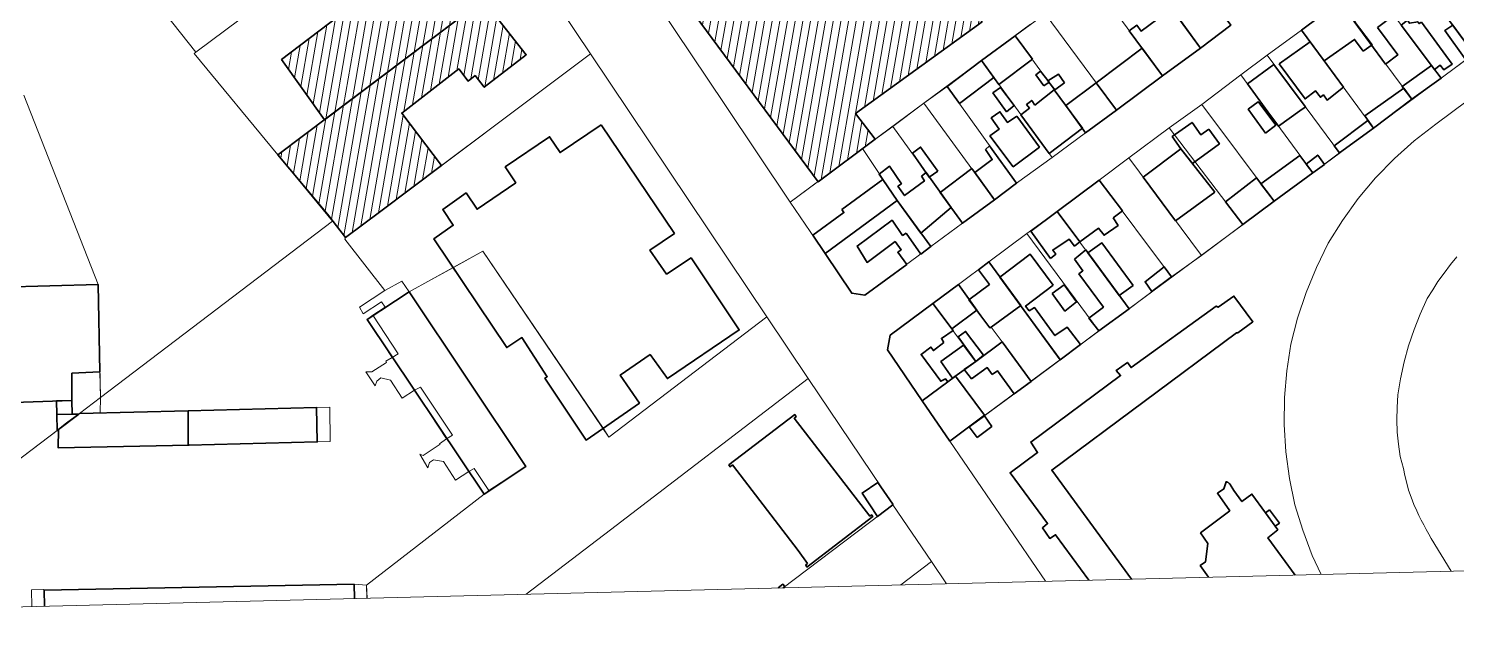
# Model space of a CAD drawing. Extents: x 1215 to 2028, y -6 to 499.
# Drawn here: x 1444.6 to 1744.8, y -6.2 to 120.7 of the extents above; entities that cross this region are included whole.
import ezdxf

# ---------------------------------------------------------------- set-up
doc = ezdxf.new("R2010")
doc.units = 0
doc.layers.add('Ar1-Site', color=6, linetype='CONTINUOUS', lineweight=18)
doc.layers.add('Ar2-Coupe-Gras', color=7, linetype='CONTINUOUS', lineweight=35)
pattern_1 = [(260.1565, (1590.8917, 222.358), (1.56413, -0.271394), [])]

msp = doc.modelspace()

# ---------------------------------------------------------------- hatches: boundary and pattern name
at = {"layer": 'Ar1-Site'}
h = msp.add_hatch(dxfattribs=at)
h.set_pattern_fill('ANSI31', color=256, scale=0.5, style=0)
h.set_pattern_definition(pattern_1)
h.paths.add_polyline_path([(1540.525, 139.26), (1544.695, 142.362), (1550.143, 134.253), (1506.863, 101.571), (1497.804, 114.212), (1526, 135.65), (1532.585, 127.07), (1543.374, 135.209)])
h = msp.add_hatch(dxfattribs=at)
h.set_pattern_fill('ANSI31', color=256, scale=0.5, style=0)
h.set_pattern_definition(pattern_1)
h.paths.add_polyline_path([(1645.13, 122.131), (1618.505, 102.855), (1622.636, 97.462), (1610.617, 88.543), (1581.012, 128.652), (1593.034, 137.446), (1596.536, 132.287), (1609.666, 141.733), (1622.591, 124.317), (1636.206, 134.4)])
h = msp.add_hatch(dxfattribs=at)
h.set_pattern_fill('ANSI31', color=256, scale=0.5, style=0)
h.set_pattern_definition(pattern_1)
h.paths.add_polyline_path([(1497.054, 94.207), (1540.212, 126.761), (1549.243, 115.244), (1540.42, 108.404), (1538.485, 110.854), (1537.015, 109.693), (1535.077, 112.268), (1523.067, 102.974), (1531.462, 91.941), (1518.709, 82.38), (1511.228, 76.822), (1507.483, 81.725)])

# ---------------------------------------------------------------- linework, layer by layer
at = {"layer": 'Ar1-Site', "flags": 128}
for points in [[(1214.783, 478.651), (2015.984, 498.623), (2028.07, 13.758), (1226.87, -6.214)], [(1550.143, 134.253), (1497.054, 94.207), (1479.41, 115.502), (1479.778, 115.761), (1534.84, 156.856), (1541.715, 146.66)], [(1697.362, 121.434), (1690.986, 116.654), (1676.113, 137.019), (1682.614, 141.803)], [(1754.487, 119.86), (1748.476, 115.464), (1733.225, 135.944), (1738.868, 140.082), (1749.715, 125.862)], [(1690.986, 116.654), (1683.011, 110.834), (1668.142, 131.074), (1676.113, 137.019)], [(1748.476, 115.464), (1741.609, 110.296), (1726.234, 130.773), (1733.225, 135.944)], [(1562.729, 115.455), (1511.228, 76.822), (1507.483, 81.725), (1497.054, 94.207), (1550.143, 134.253)], [(1683.011, 110.834), (1673.323, 103.597), (1658.329, 123.834), (1668.142, 131.074)], [(1741.609, 110.296), (1735.473, 105.896), (1720.223, 126.376), (1726.234, 130.773)], [(1735.473, 105.896), (1727.38, 99.823), (1712.252, 120.432), (1720.223, 126.376)], [(1673.323, 103.597), (1666.822, 98.813), (1652.074, 119.181), (1658.329, 123.834)], [(1727.38, 99.823), (1720.264, 94.649), (1705.014, 115.13), (1712.252, 120.432)], [(1666.822, 98.813), (1659.831, 93.642), (1644.958, 114.007), (1652.074, 119.181)], [(1518.709, 82.38), (1562.729, 115.455), (1599.832, 60.169), (1566.611, 34.858), (1540.155, 73.921), (1529.188, 67.901), (1524.628, 65.414), (1523.074, 67.624), (1519.5, 65.661), (1511.112, 76.445), (1511.228, 76.822)], [(1720.264, 94.649), (1714.624, 90.386), (1699.496, 110.995), (1705.014, 115.13)], [(1659.831, 93.642), (1652.347, 88.209), (1637.724, 108.581), (1644.958, 114.007)], [(1652.347, 88.209), (1647.687, 84.721), (1632.814, 105.086), (1637.724, 108.581)], [(1714.624, 90.386), (1706.528, 84.439), (1691.281, 104.794), (1699.496, 110.995)], [(1647.687, 84.721), (1640.939, 79.806), (1626.316, 100.177), (1632.814, 105.086)], [(1706.528, 84.439), (1699.905, 79.527), (1684.409, 99.876), (1691.281, 104.794)], [(1640.939, 79.806), (1634.316, 74.894), (1627.204, 84.585), (1619.937, 95.521), (1626.316, 100.177)], [(1699.905, 79.527), (1691.198, 73.064), (1675.947, 93.544), (1684.409, 99.876)], [(1612.117, 73.466), (1604.728, 84.274), (1619.937, 95.521), (1627.204, 84.585)], [(1691.198, 73.064), (1684.94, 68.536), (1669.693, 88.892), (1675.947, 93.544)], [(1684.94, 68.536), (1675.989, 61.817), (1660.863, 82.301), (1669.693, 88.892)], [(1634.316, 74.894), (1620.455, 64.68), (1617.697, 65.111), (1612.117, 73.466), (1627.204, 84.585)], [(1675.989, 61.817), (1669.609, 57.161), (1654.484, 77.645), (1660.863, 82.301)], [(1669.609, 57.161), (1661.516, 51.089), (1661.513, 51.214), (1646.512, 71.7), (1654.484, 77.645)], [(1540.155, 73.921), (1565.441, 36.702), (1561.88, 34.24), (1553.186, 47.264), (1553.679, 47.526), (1548.352, 55.763), (1545.157, 53.684), (1533.994, 70.519)], [(1661.516, 51.089), (1655.383, 46.564), (1649.304, 54.906), (1646.98, 57.971), (1646.733, 57.84), (1640.136, 66.919), (1646.512, 71.7), (1661.513, 51.214)], [(1438.912, 66.4), (1459.261, 66.908), (1459.593, 48.554), (1453.729, 48.283), (1453.747, 42.537), (1450.502, 42.456), (1439.519, 42.057)], [(1524.628, 65.414), (1549.153, 28.676), (1541.409, 23.612), (1538.295, 28.281), (1537.187, 27.629), (1534.359, 25.809), (1531.888, 29.745), (1529.756, 30.066), (1528.895, 29.545), (1528.548, 28.413), (1526.854, 31.243), (1527.609, 31.012), (1531.173, 33.35), (1531.045, 33.471), (1532.519, 34.507), (1533.748, 35.287), (1527.002, 45.362), (1525.769, 44.707), (1523.188, 43.019), (1520.719, 46.83), (1518.709, 47.279), (1517.851, 46.633), (1517.502, 45.625), (1515.554, 48.575), (1516.803, 48.606), (1519.877, 50.556), (1519.746, 50.803), (1521.1, 51.586), (1522.33, 52.366), (1517.006, 60.478), (1519.588, 62.166), (1518.811, 63.271), (1515, 60.802), (1514.216, 62.157), (1519.5, 65.661), (1523.074, 67.624)], [(1634.74, 62.913), (1640.136, 66.919), (1646.733, 57.84), (1646.98, 57.971), (1649.304, 54.906), (1643.786, 50.772)], [(1632.501, 42.496), (1625.239, 53.182), (1625.785, 56.319), (1634.74, 62.913), (1643.786, 50.772)], [(1655.383, 46.564), (1638.333, 34.022), (1632.501, 42.496), (1643.786, 50.772), (1649.304, 54.906)], [(1453.729, 48.283), (1459.593, 48.554), (1459.727, 43.186), (1455.314, 39.828), (1455.192, 39.7), (1453.819, 39.666), (1453.747, 42.537)], [(1455.314, 39.828), (1505.124, 41.069), (1507.995, 41.141), (1508.051, 33.897), (1505.304, 33.829), (1450.872, 32.597), (1450.901, 36.47), (1450.657, 36.214), (1450.502, 42.456), (1453.747, 42.537), (1453.819, 39.666), (1455.192, 39.7)], [(1459.727, 43.186), (1459.683, 39.937), (1455.314, 39.828)]]:
    msp.add_lwpolyline(points, close=True, dxfattribs=at)
for points in [[(1433.468, 174.565), (1468.556, 129.971), (1467.823, 129.328), (1469.109, 127.861), (1469.845, 128.379), (1479.778, 115.761), (1479.41, 115.502), (1497.054, 94.207), (1508.519, 80.252), (1459.727, 43.186), (1459.261, 66.908), (1443.653, 106.741)], [(1534.84, 156.856), (1479.778, 115.761), (1470.104, 128.011)], [(1658.425, 4.544), (1638.333, 34.022), (1770.922, 132.012), (1770.154, 122.749), (1740.476, 100.649), (1735.941, 97.163), (1731.787, 93.437), (1727.767, 89.34), (1724.127, 85.002), (1720.869, 80.424), (1717.866, 75.602), (1715.369, 70.544), (1713.253, 65.244), (1711.389, 59.827), (1710.025, 54.421), (1709.166, 48.779), (1708.682, 43.146), (1708.572, 37.522), (1708.965, 31.786), (1709.729, 26.183), (1710.868, 20.591), (1712.5, 15.26), (1714.506, 9.939), (1716.413, 5.989)], [(1655.261, 121.634), (1604.728, 84.274), (1590.975, 104.792), (1576.964, 125.678)], [(1443.653, 106.741), (1459.261, 66.908), (1434.543, 66.292)], [(1421.11, 13.868), (1450.901, 36.47), (1450.872, 32.597), (1505.304, 33.829), (1508.051, 33.897), (1507.995, 41.141), (1505.124, 41.069), (1459.683, 39.937), (1459.727, 43.186), (1508.519, 80.252), (1508.516, 80.377), (1511.228, 76.822), (1511.112, 76.445), (1519.5, 65.661), (1514.216, 62.157), (1515, 60.802), (1518.811, 63.271), (1519.588, 62.166), (1517.006, 60.478), (1515.78, 59.573), (1521.1, 51.586), (1519.746, 50.803), (1519.877, 50.556), (1516.803, 48.606), (1515.554, 48.575), (1517.502, 45.625), (1517.851, 46.633), (1518.709, 47.279), (1520.719, 46.83), (1523.188, 43.019), (1525.769, 44.707), (1532.519, 34.507), (1531.045, 33.471), (1531.173, 33.35), (1527.609, 31.012), (1526.854, 31.243), (1528.548, 28.413), (1528.895, 29.545), (1529.756, 30.066), (1531.888, 29.745), (1534.359, 25.809), (1537.187, 27.629), (1540.429, 22.838), (1515.673, 3.733), (1513.045, 3.918), (1447.871, 2.668), (1447.743, 2.789), (1445.246, 2.727), (1445.333, -0.768)], [(1743.716, 6.67), (1739.524, 13.56), (1739.003, 14.422), (1738.478, 15.408), (1737.954, 16.394), (1737.43, 17.38), (1736.906, 18.367), (1736.506, 19.356), (1735.848, 20.714), (1735.311, 22.199), (1734.774, 23.685), (1734.363, 25.174), (1733.948, 26.787), (1733.661, 28.279), (1732.974, 30.76), (1732.659, 33.375), (1732.347, 35.866), (1732.282, 38.488), (1732.341, 41.112), (1732.526, 43.74), (1733.066, 47.126), (1733.853, 50.643), (1734.767, 54.039), (1735.932, 57.441), (1737.224, 60.721), (1738.641, 64.004), (1739.846, 65.782), (1740.926, 67.558), (1742.255, 69.34), (1743.585, 71.122), (1744.918, 72.779)], [(1515.775, 0.988), (1515.673, 3.733), (1540.429, 22.838), (1541.409, 23.612), (1549.153, 28.676), (1524.628, 65.414), (1529.188, 67.901), (1533.994, 70.519), (1545.157, 53.684), (1548.352, 55.763), (1553.679, 47.526), (1553.186, 47.264), (1561.88, 34.24), (1565.441, 36.702), (1566.611, 34.858), (1599.832, 60.169), (1608.526, 47.145), (1566.972, 15.38), (1549.26, 1.822)], [(1549.26, 1.822), (1566.972, 15.38), (1608.526, 47.145), (1626.298, 20.731), (1626.301, 20.606), (1603.273, 3.169)], [(1435.025, 41.945), (1450.502, 42.456), (1450.657, 36.214), (1421.11, 13.868)], [(1603.273, 3.169), (1626.301, 20.606), (1634.467, 8.693), (1628.016, 3.786)], [(1628.016, 3.786), (1634.467, 8.693), (1637.611, 4.025)], [(1445.333, -0.768), (1445.246, 2.727), (1447.743, 2.789), (1447.871, 2.668), (1513.045, 3.918), (1515.673, 3.733), (1515.741, 0.987)]]:
    msp.add_lwpolyline(points, dxfattribs=at)
at = {"layer": 'Ar2-Coupe-Gras', "flags": 128}
for points in [[(1540.525, 139.26), (1544.695, 142.362), (1550.143, 134.253), (1506.863, 101.571), (1497.804, 114.212), (1526, 135.65), (1532.585, 127.07), (1543.374, 135.209)], [(1645.13, 122.131), (1618.505, 102.855), (1622.636, 97.462), (1610.617, 88.543), (1581.012, 128.652), (1593.034, 137.446), (1596.536, 132.287), (1609.666, 141.733), (1622.591, 124.317), (1636.206, 134.4)], [(1690.568, 128.385), (1691.67, 129.287), (1697.362, 121.434), (1690.986, 116.654), (1682.966, 127.696), (1684.929, 129.119), (1685.843, 127.518), (1688.558, 123.838), (1691.991, 126.422)], [(1497.054, 94.207), (1540.212, 126.761), (1549.243, 115.244), (1540.42, 108.404), (1538.485, 110.854), (1537.015, 109.693), (1535.077, 112.268), (1523.067, 102.974), (1531.462, 91.941), (1518.709, 82.38), (1511.228, 76.822), (1507.483, 81.725)], [(1682.778, 125.193), (1684.13, 126.101), (1690.986, 116.654), (1683.011, 110.834), (1676.03, 120.278), (1677.625, 121.442), (1678.53, 120.216), (1683.683, 123.967)], [(1725.228, 116.008), (1727.069, 117.303), (1720.223, 126.376), (1712.252, 120.432), (1717.036, 113.93), (1723.418, 118.461)], [(1728.228, 120.955), (1731.661, 123.539), (1729.077, 126.972), (1727.117, 125.424), (1727.635, 124.687), (1726.408, 123.782), (1726.024, 124.148), (1723.325, 122.207), (1729.919, 113.252), (1732.493, 115.19)], [(1742.656, 128.434), (1740.203, 126.625), (1748.476, 115.464), (1751.541, 117.788), (1750.632, 119.14), (1749.896, 118.622)], [(1737.444, 122.059), (1736.951, 121.797), (1736.692, 122.165), (1734.95, 121.872), (1734.56, 122.487), (1733.212, 121.454), (1740.189, 112.134), (1741.416, 113.039), (1742.19, 112.059), (1743.91, 113.226)], [(1744.079, 121.475), (1742.359, 120.308), (1746.759, 114.172), (1748.476, 115.464)], [(1655.694, 114.275), (1648.581, 108.976), (1644.958, 114.007), (1652.074, 119.181)], [(1707.557, 113.319), (1714.062, 117.978), (1721.045, 108.409), (1717.615, 105.7), (1716.838, 106.805), (1716.227, 106.29), (1715.194, 107.639), (1712.987, 105.96)], [(1678.745, 116.598), (1669.057, 109.362), (1673.323, 103.597), (1683.011, 110.834)], [(1647.545, 110.449), (1640.31, 105.023), (1637.724, 108.581), (1644.958, 114.007)], [(1658.081, 108.713), (1659.186, 109.49), (1657.379, 111.819), (1656.399, 111.045)], [(1662.438, 109.322), (1660.35, 107.896), (1658.93, 109.734), (1661.143, 111.163)], [(1705.185, 103.267), (1700.916, 109.157), (1706.437, 113.167), (1713.028, 104.337), (1713.031, 104.212), (1711.926, 103.435), (1707.385, 100.199)], [(1739.543, 112.992), (1733.407, 108.592), (1735.473, 105.896), (1741.609, 110.296)], [(1650.222, 103.271), (1651.814, 104.56), (1648.971, 108.361), (1647.376, 107.197)], [(1669.057, 109.362), (1662.681, 104.581), (1666.822, 98.813), (1673.323, 103.597)], [(1733.791, 108.227), (1725.567, 102.401), (1727.38, 99.823), (1735.473, 105.896)], [(1656.183, 104.669), (1660.225, 107.892), (1666.173, 99.796), (1659.185, 94.501), (1653.237, 102.597), (1655.075, 104.017), (1654.433, 104.75), (1655.534, 105.652)], [(1704.673, 98.757), (1701.049, 103.789), (1703.134, 105.34), (1703.262, 105.218), (1706.879, 100.436)], [(1652.369, 102.325), (1650.403, 101.027), (1648.849, 103.237), (1647.008, 101.942), (1648.69, 99.61), (1646.727, 98.187), (1651.635, 91.689), (1657.153, 95.824)], [(1564.975, 100.522), (1580.409, 77.672), (1575.25, 74.171), (1578.748, 69.137), (1583.91, 72.513), (1594.03, 57.401), (1578.921, 47.156), (1575.298, 52.187), (1569.034, 47.909), (1573.053, 42.013), (1561.88, 34.24), (1553.186, 47.264), (1553.679, 47.526), (1548.352, 55.763), (1545.157, 53.684), (1529.847, 76.537), (1533.898, 79.386), (1531.692, 82.704), (1536.601, 86.199), (1538.936, 82.759), (1547.041, 88.333), (1544.835, 91.65), (1554.17, 98.004), (1556.376, 94.686)], [(1692.785, 99.585), (1691.065, 98.418), (1689.252, 100.996), (1685.079, 98.019), (1686.892, 95.441), (1689.342, 92.379), (1694.985, 96.517)], [(1726.216, 101.418), (1719.103, 96.119), (1720.264, 94.649), (1727.38, 99.823)], [(1635.793, 90.795), (1633.952, 89.5), (1630.454, 94.534), (1632.17, 95.826)], [(1645.799, 95.291), (1646.655, 96.062), (1652.347, 88.209), (1647.687, 84.721), (1643.546, 90.488), (1647.226, 93.203)], [(1693.989, 86.374), (1685.771, 80.299), (1678.921, 89.496), (1686.892, 95.441)], [(1711.91, 94.066), (1703.689, 88.115), (1706.528, 84.439), (1714.624, 90.386)], [(1713.205, 92.225), (1715.655, 94.16), (1717.078, 92.196), (1714.624, 90.386)], [(1632.323, 89.709), (1633.303, 90.483), (1638.608, 83.12), (1632.247, 77.715), (1627.204, 84.585), (1623.444, 90.112), (1625.651, 91.791), (1628.116, 88.105), (1627.379, 87.587), (1628.802, 85.624), (1632.972, 88.726)], [(1642.9, 91.347), (1636.28, 86.31), (1640.939, 79.806), (1647.687, 84.721)], [(1615.635, 82.673), (1624.221, 89.007), (1627.204, 84.585), (1612.117, 73.466), (1609.524, 77.274), (1616.025, 82.058)], [(1672.638, 80.971), (1674.601, 82.394), (1669.693, 88.892), (1660.863, 82.301), (1665.644, 75.925), (1669.57, 78.771), (1670.731, 77.301), (1673.677, 79.373)], [(1702.784, 89.342), (1696.289, 84.308), (1699.905, 79.527), (1706.528, 84.439)], [(1629.123, 77.762), (1632.231, 73.343), (1634.316, 74.894), (1627.204, 84.585), (1612.117, 73.466), (1617.697, 65.111), (1620.455, 64.68), (1629.288, 71.146), (1627.35, 73.721), (1628.087, 74.239), (1626.795, 75.955), (1620.908, 71.562), (1618.824, 75.007), (1626.183, 80.437), (1628.387, 77.244)], [(1659.486, 72.398), (1655.345, 78.166), (1660.863, 82.301), (1665.644, 75.925), (1664.542, 75.023), (1663.381, 76.493), (1659.942, 74.159), (1660.588, 73.3)], [(1676.866, 66.711), (1673.92, 64.639), (1667.326, 73.593), (1670.272, 75.665)], [(1660.001, 66.79), (1655.217, 73.291), (1648.84, 68.511), (1661.516, 51.089), (1665.808, 54.319), (1662.968, 57.995), (1660.39, 56.182), (1656.121, 62.072), (1655.013, 61.419), (1654.239, 62.399)], [(1664.486, 72.273), (1666.936, 74.208), (1675.989, 61.817), (1669.609, 57.161), (1667.543, 59.858), (1670.608, 62.183), (1665.437, 69.174), (1666.296, 69.82)], [(1653.237, 62.499), (1646.98, 57.971), (1646.733, 57.84), (1642.339, 63.727), (1646.631, 66.956), (1644.306, 70.021), (1646.512, 71.7)], [(1680.77, 65.434), (1679.344, 67.522), (1683.389, 70.621), (1684.94, 68.536)], [(1459.261, 66.908), (1438.912, 66.4), (1434.543, 66.292), (1435.025, 41.945), (1439.519, 42.057), (1453.747, 42.537), (1453.729, 48.283), (1459.593, 48.554)], [(1644.018, 61.52), (1638.743, 57.641), (1634.74, 62.913), (1640.136, 66.919)], [(1659.795, 65.036), (1662.373, 66.849), (1664.959, 63.291), (1662.509, 61.356)], [(1524.628, 65.414), (1549.153, 28.676), (1540.429, 22.838), (1515.78, 59.573)], [(1637.067, 54.726), (1634.861, 53.047), (1634.343, 53.784), (1632.258, 52.233), (1636.396, 46.59), (1637.382, 47.114), (1637.897, 46.503), (1632.501, 42.496), (1625.239, 53.182), (1625.785, 56.319), (1634.74, 62.913), (1639.002, 57.273), (1636.546, 55.588)], [(1645.378, 52.06), (1641.63, 57.089), (1640.035, 55.925), (1643.786, 50.772)], [(1638.877, 47.277), (1636.418, 50.713), (1641.202, 54.205), (1643.786, 50.772)], [(1647.229, 47.984), (1646.192, 49.458), (1642.878, 47.127), (1641.33, 49.087), (1643.786, 50.772), (1649.304, 54.906), (1655.383, 46.564), (1651.825, 43.977), (1648.333, 48.761)], [(1645.568, 39.449), (1639.492, 47.667), (1632.501, 42.496), (1638.333, 34.022)], [(1450.502, 42.456), (1453.747, 42.537), (1453.819, 39.666), (1450.698, 39.588), (1450.573, 39.585)], [(1455.192, 39.7), (1450.657, 36.214), (1450.573, 39.585), (1450.698, 39.588), (1453.819, 39.666)], [(1455.314, 39.828), (1478.159, 40.397), (1478.208, 33.403), (1478.34, 33.157), (1450.872, 32.597), (1450.901, 36.47), (1452.617, 37.762), (1455.192, 39.7)], [(1478.159, 40.397), (1505.124, 41.069), (1505.304, 33.829), (1478.34, 33.157), (1478.208, 33.403)], [(1606.429, 10.992), (1592.614, 29.01), (1592.124, 28.623), (1591.865, 28.992), (1605.717, 39.58), (1605.979, 39.087), (1605.611, 38.828), (1621.488, 18.238), (1621.857, 18.497), (1622.116, 18.129), (1608.264, 7.54), (1608.002, 8.033), (1608.37, 8.292)], [(1644.06, 34.789), (1642.381, 36.996), (1645.571, 39.324), (1647.125, 37.114)], [(1623.187, 25.275), (1626.298, 20.731), (1626.301, 20.606), (1623.114, 18.153), (1619.869, 23.069)], [(1705.522, 19.583), (1707.591, 16.762), (1706.733, 16.116), (1704.664, 18.937)]]:
    msp.add_lwpolyline(points, close=True, dxfattribs=at)
for points in [[(1667.565, 4.771), (1660.559, 14.34), (1659.329, 13.56), (1657.775, 15.77), (1658.877, 16.672), (1650.991, 27.342), (1656.755, 31.608), (1655.326, 33.821), (1674.215, 47.783), (1673.313, 48.884), (1675.645, 50.566), (1676.422, 49.462), (1694.337, 62.4), (1694.717, 62.159), (1698.032, 64.49), (1702.039, 59.094), (1698.849, 56.766), (1698.599, 56.76), (1659.72, 27.935), (1676.538, 4.995)], [(1692.717, 5.398), (1690.95, 7.853), (1692.054, 8.63), (1692.582, 12.515), (1691.028, 14.725), (1697.158, 19.375), (1694.568, 23.057), (1695.919, 23.966), (1696.381, 25.476), (1696.506, 25.479), (1696.634, 25.357), (1696.759, 25.36), (1696.887, 25.239), (1697.015, 25.117), (1697.143, 24.995), (1697.271, 24.874), (1698.051, 23.644), (1699.733, 21.312), (1701.818, 22.863), (1704.664, 18.937), (1706.733, 16.116), (1707.251, 15.379), (1705.169, 13.703), (1710.942, 5.853)], [(1447.995, -0.702), (1447.871, 2.668), (1513.045, 3.918), (1513.12, 0.922)], [(1602.213, 3.142), (1603.233, 3.917), (1603.62, 3.427), (1603.279, 3.169)]]:
    msp.add_lwpolyline(points, dxfattribs=at)

doc.saveas('drawing.dxf')
